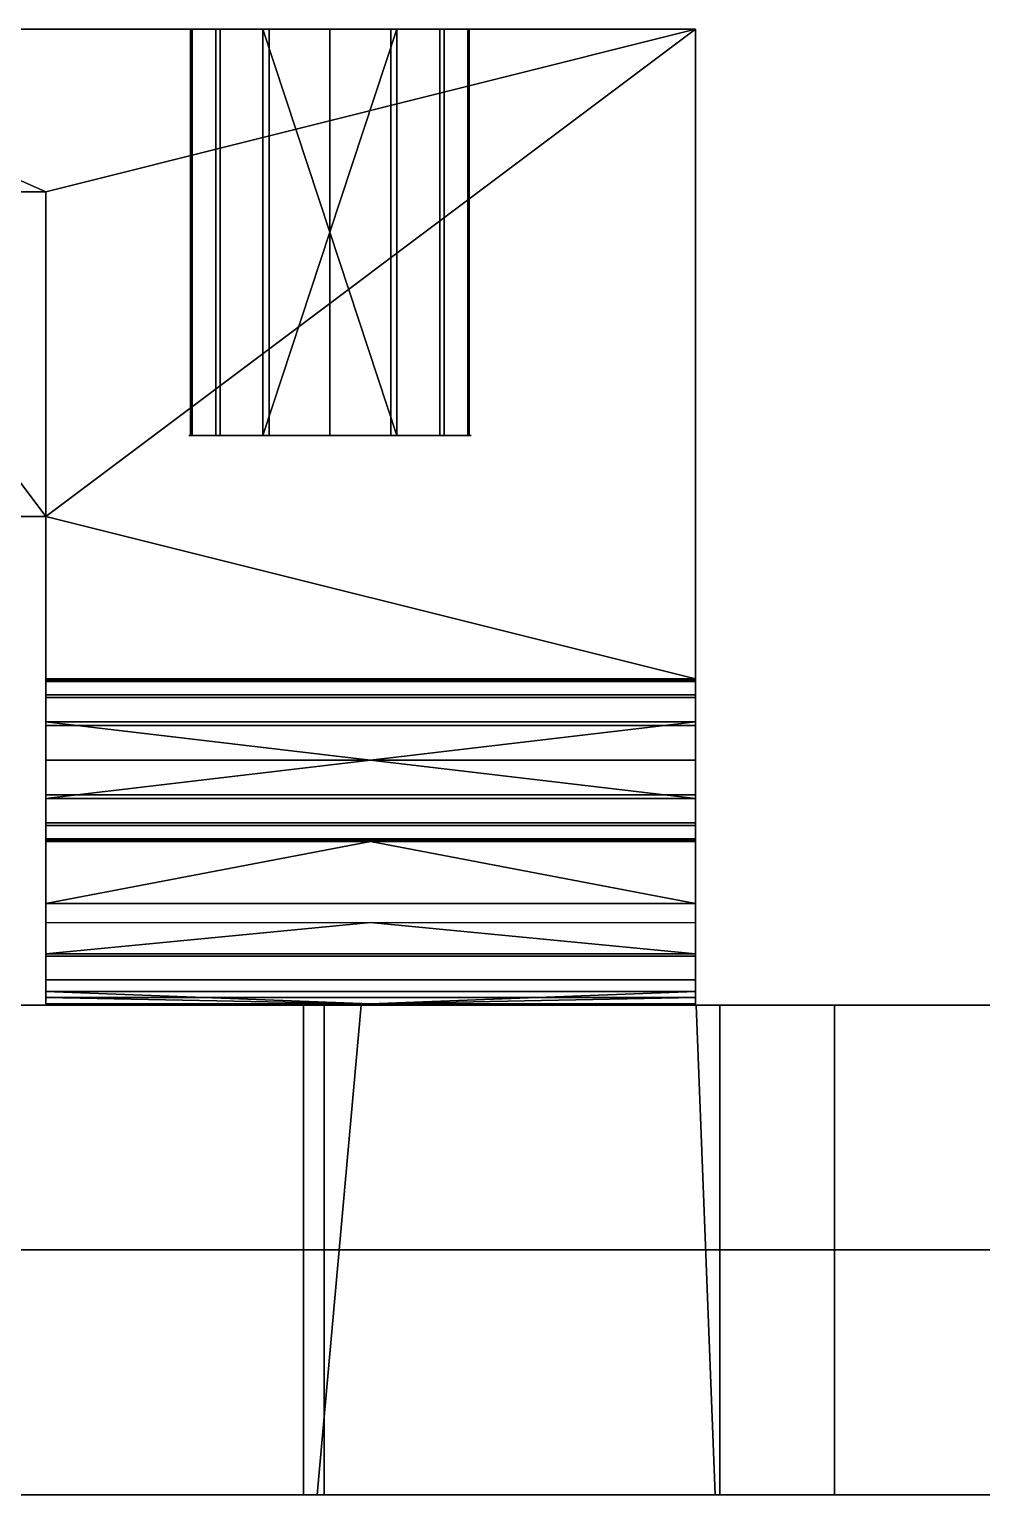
# Model space of a CAD drawing. Extents: x -31.7 to 31.6, y -17.9 to 0.1.
# Drawn here: x 4.3 to 16.03, y -17.91 to 0.13 of the extents above; entities that cross this region are included whole.
import ezdxf

# ---------------------------------------------------------------- set-up
doc = ezdxf.new("R2010")
doc.units = 0
doc.header["$MEASUREMENT"] = 0
doc.layers.add('Jalapa 522', color=9, linetype='CONTINUOUS')

msp = doc.modelspace()

# ---------------------------------------------------------------- linework, layer by layer
at = {"layer": 'Jalapa 522'}
for points in [[(4.5, -5.868, -7), (4.5, -5.868, -7), (-4.5, -5.868, -7), (0, 0.132, -7)], [(-4.5, -1.868, 7), (-4.5, -1.868, 7), (4.5, -1.868, 7), (0, 0.132, 7)], [(12.5, 0.132, -7), (12.5, 0.132, -7), (4.5, -5.868, -7), (0, 0.132, -7)], [(12.5, 0.132, 7), (12.5, 0.132, 7), (0, 0.132, 7), (4.5, -1.868, 7)], [(4.808, 0.132, 5.25), (4.808, 0.132, 7), (2.885, 0.132, 7), (2.885, 0.132, 5.25)], [(4.808, 0.132, 3.5), (4.808, 0.132, 5.25), (2.885, 0.132, 5.25), (2.885, 0.132, 3.5)], [(4.808, 0.132, 1.75), (4.808, 0.132, 3.5), (2.885, 0.132, 3.5), (2.885, 0.132, 1.75)], [(4.808, 0.132), (4.808, 0.132, 1.75), (2.885, 0.132, 1.75), (2.885, 0.132)], [(4.808, 0.132, -1.75), (4.808, 0.132), (2.885, 0.132), (2.885, 0.132, -1.75)], [(4.808, 0.132, -3.5), (4.808, 0.132, -1.75), (2.885, 0.132, -1.75), (2.885, 0.132, -3.5)], [(4.808, 0.132, -5.25), (4.808, 0.132, -3.5), (2.885, 0.132, -3.5), (2.885, 0.132, -5.25)], [(4.808, 0.132, -7), (4.808, 0.132, -5.25), (2.885, 0.132, -5.25), (2.885, 0.132, -7)], [(4.5, -5.868, -7), (4.5, -5.868, -7), (12.5, 0.132, -7), (12.5, -7.868, -7)], [(12.5, -10.868, 7), (12.5, 0.132, 7), (4.5, -1.868, 7), (4.5, -10.868, 7)], [(6.731, 0.132, 5.25), (6.731, 0.132, 7), (4.808, 0.132, 7), (4.808, 0.132, 5.25)], [(6.731, 0.132, 3.5), (6.731, 0.132, 5.25), (4.808, 0.132, 5.25), (4.808, 0.132, 3.5)], [(6.731, 0.132, 1.75), (6.731, 0.132, 3.5), (4.808, 0.132, 3.5), (4.808, 0.132, 1.75)], [(6.731, 0.132, -3.5), (6.731, 0.132, -1.75), (4.808, 0.132, -1.75), (4.808, 0.132, -3.5)], [(6.731, 0.132, -5.25), (6.731, 0.132, -3.5), (4.808, 0.132, -3.5), (4.808, 0.132, -5.25)], [(6.731, 0.132, -7), (6.731, 0.132, -5.25), (4.808, 0.132, -5.25), (4.808, 0.132, -7)], [(6.731, 0.132, 1.75), (6.731, 0.132, 1.75), (4.808, 0.132, 1.75), (6.632, 0.132, 1.091)], [(6.294, 0.132, 0.389), (6.294, 0.132, 0.389), (6.632, 0.132, 1.091), (4.808, 0.132, 1.75)], [(6.294, 0.132, -0.389), (6.294, 0.132, -0.389), (6.294, 0.132, 0.389), (4.808, 0.132)], [(6.294, 0.132, 0.389), (6.294, 0.132, 0.389), (4.808, 0.132, 1.75), (4.808, 0.132)], [(6.294, 0.132, -0.389), (6.294, 0.132, -0.389), (4.808, 0.132), (4.808, 0.132, -1.75)], [(6.294, 0.132, -0.389), (6.294, 0.132, -0.389), (4.808, 0.132, -1.75), (6.632, 0.132, -1.091)], [(4.808, 0.132, -1.75), (4.808, 0.132, -1.75), (6.731, 0.132, -1.75), (6.632, 0.132, -1.091)], [(6.302, 0.132, 0.425), (6.302, -4.868, 0.425), (6.284, -4.868, -0.341), (6.284, 0.132, -0.341)], [(6.284, 0.132, -0.341), (6.284, -4.868, -0.341), (6.594, -4.868, -1.042), (6.594, 0.132, -1.042)], [(6.647, 0.132, 1.11), (6.647, -4.868, 1.11), (6.302, -4.868, 0.425), (6.302, 0.132, 0.425)], [(6.594, 0.132, -1.042), (6.594, -4.868, -1.042), (7.175, -4.868, -1.543), (7.175, 0.132, -1.543)], [(6.632, 0.132, 1.091), (6.632, 0.132, 1.091), (7.241, 0.132, 1.577), (6.731, 0.132, 1.75)], [(6.632, 0.132, -1.091), (6.632, 0.132, -1.091), (6.731, 0.132, -1.75), (7.241, 0.132, -1.577)], [(7.252, 0.132, 1.582), (7.252, -4.868, 1.582), (6.647, -4.868, 1.11), (6.647, 0.132, 1.11)], [(8.654, 0.132, 5.25), (8.654, 0.132, 7), (6.731, 0.132, 7), (6.731, 0.132, 5.25)], [(8.654, 0.132, 3.5), (8.654, 0.132, 5.25), (6.731, 0.132, 5.25), (6.731, 0.132, 3.5)], [(8.654, 0.132, -5.25), (8.654, 0.132, -3.5), (6.731, 0.132, -3.5), (6.731, 0.132, -5.25)], [(8.654, 0.132, -7), (8.654, 0.132, -5.25), (6.731, 0.132, -5.25), (6.731, 0.132, -7)], [(8, 0.132, 1.75), (8, 0.132, 1.75), (6.731, 0.132, 3.5), (6.731, 0.132, 1.75)], [(6.731, 0.132, 3.5), (6.731, 0.132, 3.5), (8, 0.132, 1.75), (8.654, 0.132, 3.5)], [(7.241, 0.132, 1.577), (7.241, 0.132, 1.577), (8, 0.132, 1.75), (6.731, 0.132, 1.75)], [(6.731, 0.132, -1.75), (6.731, 0.132, -1.75), (8, 0.132, -1.75), (7.241, 0.132, -1.577)], [(8, 0.132, -1.75), (8, 0.132, -1.75), (6.731, 0.132, -1.75), (6.731, 0.132, -3.5)], [(8.654, 0.132, -3.5), (8.654, 0.132, -3.5), (8, 0.132, -1.75), (6.731, 0.132, -3.5)], [(7.175, 0.132, -1.543), (7.175, 0.132, -1.543), (8, -2.368, -1.75), (8, 0.132, -1.75)], [(8, -2.368, -1.75), (8, -2.368, -1.75), (7.175, 0.132, -1.543), (7.175, -4.868, -1.543)], [(8, 0.132, 1.75), (8, -4.868, 1.75), (7.252, -4.868, 1.582), (7.252, 0.132, 1.582)], [(8.654, 0.132, 3.5), (8.654, 0.132, 3.5), (8, 0.132, 1.75), (8.759, 0.132, 1.577)], [(8, 0.132, -1.75), (8, 0.132, -1.75), (8.654, 0.132, -3.5), (8.759, 0.132, -1.577)], [(8.748, 0.132, 1.582), (8.748, -4.868, 1.582), (8, -4.868, 1.75), (8, 0.132, 1.75)], [(8, 0.132, -1.75), (8, 0.132, -1.75), (8, -2.368, -1.75), (8.825, 0.132, -1.543)], [(8.825, 0.132, -1.543), (8.825, 0.132, -1.543), (8, -2.368, -1.75), (8.825, -4.868, -1.543)], [(10.577, 0.132, 5.25), (10.577, 0.132, 7), (8.654, 0.132, 7), (8.654, 0.132, 5.25)], [(10.577, 0.132, 3.5), (10.577, 0.132, 5.25), (8.654, 0.132, 5.25), (8.654, 0.132, 3.5)], [(10.577, 0.132, -5.25), (10.577, 0.132, -3.5), (8.654, 0.132, -3.5), (8.654, 0.132, -5.25)], [(10.577, 0.132, -7), (10.577, 0.132, -5.25), (8.654, 0.132, -5.25), (8.654, 0.132, -7)], [(10.577, 0.132, 1.75), (10.577, 0.132, 1.75), (10.577, 0.132, 3.5), (8.654, 0.132, 3.5)], [(10.577, 0.132, 1.75), (10.577, 0.132, 1.75), (8.654, 0.132, 3.5), (8.759, 0.132, 1.577)], [(10.577, 0.132, -3.5), (10.577, 0.132, -3.5), (10.577, 0.132, -1.75), (8.654, 0.132, -3.5)], [(8.759, 0.132, -1.577), (8.759, 0.132, -1.577), (8.654, 0.132, -3.5), (10.577, 0.132, -1.75)], [(9.353, 0.132, 1.11), (9.353, -4.868, 1.11), (8.748, -4.868, 1.582), (8.748, 0.132, 1.582)], [(8.759, 0.132, 1.577), (8.759, 0.132, 1.577), (9.368, 0.132, 1.091), (10.577, 0.132, 1.75)], [(9.368, 0.132, -1.091), (9.368, 0.132, -1.091), (8.759, 0.132, -1.577), (10.577, 0.132, -1.75)], [(8.825, 0.132, -1.543), (8.825, -4.868, -1.543), (9.406, -4.868, -1.042), (9.406, 0.132, -1.042)], [(9.698, 0.132, 0.425), (9.698, -4.868, 0.425), (9.353, -4.868, 1.11), (9.353, 0.132, 1.11)], [(9.706, 0.132, 0.389), (9.706, 0.132, 0.389), (10.577, 0.132, 1.75), (9.368, 0.132, 1.091)], [(9.706, 0.132, -0.389), (9.706, 0.132, -0.389), (9.368, 0.132, -1.091), (10.577, 0.132, -1.75)], [(9.406, 0.132, -1.042), (9.406, -4.868, -1.042), (9.716, -4.868, -0.341), (9.716, 0.132, -0.341)], [(9.716, 0.132, -0.341), (9.716, -4.868, -0.341), (9.698, -4.868, 0.425), (9.698, 0.132, 0.425)], [(10.577, 0.132, 1.75), (10.577, 0.132, 1.75), (9.706, 0.132, 0.389), (10.577, 0.132)], [(9.706, 0.132, 0.389), (9.706, 0.132, 0.389), (9.706, 0.132, -0.389), (10.577, 0.132)], [(10.577, 0.132), (10.577, 0.132), (9.706, 0.132, -0.389), (10.577, 0.132, -1.75)], [(12.5, 0.132, 5.25), (12.5, 0.132, 7), (10.577, 0.132, 7), (10.577, 0.132, 5.25)], [(12.5, 0.132, 3.5), (12.5, 0.132, 5.25), (10.577, 0.132, 5.25), (10.577, 0.132, 3.5)], [(12.5, 0.132, 1.75), (12.5, 0.132, 3.5), (10.577, 0.132, 3.5), (10.577, 0.132, 1.75)], [(12.5, 0.132), (12.5, 0.132, 1.75), (10.577, 0.132, 1.75), (10.577, 0.132)], [(12.5, 0.132, -1.75), (12.5, 0.132), (10.577, 0.132), (10.577, 0.132, -1.75)], [(12.5, 0.132, -3.5), (12.5, 0.132, -1.75), (10.577, 0.132, -1.75), (10.577, 0.132, -3.5)], [(12.5, 0.132, -5.25), (12.5, 0.132, -3.5), (10.577, 0.132, -3.5), (10.577, 0.132, -5.25)], [(12.5, 0.132, -7), (12.5, 0.132, -5.25), (10.577, 0.132, -5.25), (10.577, 0.132, -7)], [(12.5, 0.132, 7), (12.5, 0.132, 7), (12.5, -1.09, 7), (12.5, 0.132, 5.727)], [(12.5, -1.09, 7), (12.5, -1.09, 7), (12.5, -1.368, 5.25), (12.5, 0.132, 5.727)], [(12.5, 0.132, 5.727), (12.5, 0.132, 5.727), (12.5, -1.368, 5.25), (12.5, 0.132, 4.455)], [(12.5, 0.132, 3.182), (12.5, 0.132, 4.455), (12.5, -1.368, 5.25), (12.5, -1.368, 3.5)], [(12.5, 0.132, 1.909), (12.5, 0.132, 3.182), (12.5, -1.368, 3.5), (12.5, -1.368, 1.75)], [(12.5, 0.132, -0.636), (12.5, 0.132, -0.636), (12.5, 0.132, 0.636), (12.5, -1.368)], [(12.5, -1.368, -1.75), (12.5, -1.368, -3.5), (12.5, 0.132, -3.182), (12.5, 0.132, -1.909)], [(12.5, 0.132, -4.455), (12.5, 0.132, -4.455), (12.5, 0.132, -3.182), (12.5, -1.368, -3.5)], [(12.5, -1.368), (12.5, -1.368, -1.75), (12.5, 0.132, -1.909), (12.5, 0.132, -0.636)], [(12.5, 0.132, 0.636), (12.5, 0.132, 1.909), (12.5, -1.368, 1.75), (12.5, -1.368)], [(12.5, -1.368, -3.5), (12.5, -1.368, -3.5), (12.5, -1.368, -5.25), (12.5, 0.132, -4.455)], [(12.5, 0.132, -5.727), (12.5, 0.132, -5.727), (12.5, 0.132, -4.455), (12.5, -1.368, -5.25)], [(12.5, -1.368, -5.25), (12.5, -1.368, -5.25), (12.5, -1.011, -7), (12.5, 0.132, -5.727)], [(12.5, -1.011, -7), (12.5, -1.011, -7), (12.5, 0.132, -7), (12.5, 0.132, -5.727)], [(12.5, -2.154, -7), (12.5, -2.154, -7), (12.5, -1.011, -7), (12.5, -1.368, -5.25)], [(12.5, -2.868, 5.25), (12.5, -1.368, 5.25), (12.5, -1.09, 7), (12.5, -2.313, 7)], [(12.5, -1.368, 3.5), (12.5, -1.368, 5.25), (12.5, -2.868, 5.25), (12.5, -2.868, 3.5)], [(12.5, -1.368, 1.75), (12.5, -1.368, 3.5), (12.5, -2.868, 3.5), (12.5, -2.868, 1.75)], [(12.5, -1.368), (12.5, -1.368, 1.75), (12.5, -2.868, 1.75), (12.5, -2.868)], [(12.5, -1.368, -1.75), (12.5, -1.368), (12.5, -2.868), (12.5, -2.868, -1.75)], [(12.5, -1.368, -3.5), (12.5, -1.368, -1.75), (12.5, -2.868, -1.75), (12.5, -2.868, -3.5)], [(12.5, -1.368, -5.25), (12.5, -1.368, -3.5), (12.5, -2.868, -3.5), (12.5, -2.868, -5.25)], [(12.5, -2.868, -5.25), (12.5, -2.868, -5.25), (12.5, -2.154, -7), (12.5, -1.368, -5.25)], [(-4.5, -1.868, -2.5), (4.5, -1.868, -2.5), (4.5, -5.868, -2.5), (-4.5, -5.868, -2.5)], [(4.5, -1.868, 7), (4.5, -1.868, -2.5), (-4.5, -1.868, -2.5), (-4.5, -1.868, 7)], [(4.5, -1.868, 7), (4.5, -1.868, 7), (4.5, -3.154, 7), (4.5, -1.868, 5.812)], [(4.5, -1.868, 5.812), (4.5, -1.868, 5.812), (4.5, -3.118, 5.25), (4.5, -1.868, 4.625)], [(4.5, -3.154, 7), (4.5, -3.154, 7), (4.5, -3.118, 5.25), (4.5, -1.868, 5.812)], [(4.5, -1.868, 3.438), (4.5, -1.868, 4.625), (4.5, -3.118, 5.25), (4.5, -3.118, 3.5)], [(4.5, -3.118, 3.5), (4.5, -3.118, 1.75), (4.5, -1.868, 2.25), (4.5, -1.868, 3.438)], [(4.5, -1.868, -0.125), (4.5, -1.868, 1.062), (4.5, -3.118, 1.75), (4.5, -3.118)], [(4.5, -3.118, 1.75), (4.5, -3.118, 1.75), (4.5, -1.868, 1.062), (4.5, -1.868, 2.25)], [(4.5, -3.118), (4.5, -3.118, -1.75), (4.5, -1.868, -1.312), (4.5, -1.868, -0.125)], [(4.5, -2.868, -2.5), (4.5, -2.868, -2.5), (4.5, -1.868, -1.312), (4.5, -3.118, -1.75)], [(4.5, -2.868, -2.5), (4.5, -2.868, -2.5), (4.5, -1.868, -2.5), (4.5, -1.868, -1.312)], [(12.5, -2.154, -7), (12.5, -2.154, -7), (12.5, -2.868, -5.25), (12.5, -3.297, -7)], [(12.5, -2.313, 7), (12.5, -2.313, 7), (12.5, -3.535, 7), (12.5, -2.868, 5.25)], [(7.175, -4.868, -1.543), (7.175, -4.868, -1.543), (8, -4.868, -1.75), (8, -2.368, -1.75)], [(8, -4.868, -1.75), (8, -4.868, -1.75), (8.825, -4.868, -1.543), (8, -2.368, -1.75)], [(4.5, -3.868, -2.5), (4.5, -2.868, -2.5), (4.5, -3.118, -1.75), (4.5, -4.368, -1.75)], [(12.5, -2.868, 3.5), (12.5, -2.868, 5.25), (12.5, -4.368, 5.25), (12.5, -4.368, 3.5)], [(12.5, -2.868, 1.75), (12.5, -2.868, 3.5), (12.5, -4.368, 3.5), (12.5, -4.368, 1.75)], [(12.5, -2.868), (12.5, -2.868, 1.75), (12.5, -4.368, 1.75), (12.5, -4.368)], [(12.5, -2.868, -1.75), (12.5, -2.868), (12.5, -4.368), (12.5, -4.368, -1.75)], [(12.5, -2.868, -3.5), (12.5, -2.868, -1.75), (12.5, -4.368, -1.75), (12.5, -4.368, -3.5)], [(12.5, -2.868, -5.25), (12.5, -2.868, -3.5), (12.5, -4.368, -3.5), (12.5, -4.368, -5.25)], [(12.5, -2.868, 5.25), (12.5, -2.868, 5.25), (12.5, -3.535, 7), (12.5, -4.368, 5.25)], [(12.5, -4.44, -7), (12.5, -3.297, -7), (12.5, -2.868, -5.25), (12.5, -4.368, -5.25)], [(4.5, -3.118, 3.5), (4.5, -3.118, 5.25), (4.5, -4.368, 5.25), (4.5, -4.368, 3.5)], [(4.5, -3.118, 1.75), (4.5, -3.118, 3.5), (4.5, -4.368, 3.5), (4.5, -4.368, 1.75)], [(4.5, -3.118), (4.5, -3.118, 1.75), (4.5, -4.368, 1.75), (4.5, -4.368)], [(4.5, -3.118, -1.75), (4.5, -3.118), (4.5, -4.368), (4.5, -4.368, -1.75)], [(4.5, -3.154, 7), (4.5, -4.44, 7), (4.5, -4.368, 5.25), (4.5, -3.118, 5.25)], [(12.5, -4.757, 7), (12.5, -4.757, 7), (12.5, -4.368, 5.25), (12.5, -3.535, 7)], [(4.5, -4.868, -2.5), (4.5, -4.868, -2.5), (4.5, -3.868, -2.5), (4.5, -4.368, -1.75)], [(4.5, -4.368, 3.5), (4.5, -4.368, 5.25), (4.5, -5.618, 5.25), (4.5, -5.618, 3.5)], [(4.5, -4.368, 1.75), (4.5, -4.368, 3.5), (4.5, -5.618, 3.5), (4.5, -5.618, 1.75)], [(4.5, -4.368), (4.5, -4.368, 1.75), (4.5, -5.618, 1.75), (4.5, -5.618)], [(4.5, -4.368, -1.75), (4.5, -4.368), (4.5, -5.618), (4.5, -5.618, -1.75)], [(4.5, -5.618, 5.25), (4.5, -4.368, 5.25), (4.5, -4.44, 7), (4.5, -5.725, 7)], [(4.5, -5.868, -2.5), (4.5, -4.868, -2.5), (4.5, -4.368, -1.75), (4.5, -5.618, -1.75)], [(12.5, -4.368, 3.5), (12.5, -4.368, 5.25), (12.5, -5.868, 5.25), (12.5, -5.868, 3.5)], [(12.5, -4.368, 1.75), (12.5, -4.368, 3.5), (12.5, -5.868, 3.5), (12.5, -5.868, 1.75)], [(12.5, -4.368), (12.5, -4.368, 1.75), (12.5, -5.868, 1.75), (12.5, -5.868)], [(12.5, -4.368, -1.75), (12.5, -4.368), (12.5, -5.868), (12.5, -5.868, -1.75)], [(12.5, -4.368, -3.5), (12.5, -4.368, -1.75), (12.5, -5.868, -1.75), (12.5, -5.868, -3.5)], [(12.5, -4.368, -5.25), (12.5, -4.368, -3.5), (12.5, -5.868, -3.5), (12.5, -5.868, -5.25)], [(12.5, -5.868, 5.25), (12.5, -4.368, 5.25), (12.5, -4.757, 7), (12.5, -5.979, 7)], [(12.5, -5.582, -7), (12.5, -4.44, -7), (12.5, -4.368, -5.25), (12.5, -5.868, -5.25)], [(6.336, -4.868, 0.541), (6.336, -4.868, 0.541), (6.26, -4.868, 0.183), (6.735, -4.868, 0.253)], [(6.735, -4.868, 0.253), (6.735, -4.868, 0.253), (6.26, -4.868, 0.183), (6.26, -4.868, -0.183)], [(6.336, -4.868, -0.541), (6.336, -4.868, -0.541), (6.735, -4.868, -0.253), (6.26, -4.868, -0.183)], [(6.735, -4.868, 0.253), (6.735, -4.868, 0.253), (6.26, -4.868, -0.183), (6.735, -4.868, -0.253)], [(6.735, -4.868, 0.253), (6.735, -4.868, 0.253), (6.735, -4.868, 0.759), (6.336, -4.868, 0.541)], [(6.484, -4.868, 0.875), (6.484, -4.868, 0.875), (6.336, -4.868, 0.541), (6.735, -4.868, 0.759)], [(6.735, -4.868, -0.759), (6.735, -4.868, -0.759), (6.735, -4.868, -0.253), (6.336, -4.868, -0.541)], [(6.735, -4.868, -0.759), (6.735, -4.868, -0.759), (6.336, -4.868, -0.541), (6.484, -4.868, -0.875)], [(6.735, -4.868, 0.759), (6.735, -4.868, 0.759), (6.699, -4.868, 1.171), (6.484, -4.868, 0.875)], [(6.735, -4.868, -0.759), (6.735, -4.868, -0.759), (6.484, -4.868, -0.875), (6.699, -4.868, -1.171)], [(7.241, -4.868, 1.265), (7.241, -4.868, 1.265), (6.971, -4.868, 1.416), (6.699, -4.868, 1.171)], [(6.735, -4.868, 0.759), (6.735, -4.868, 0.759), (7.241, -4.868, 0.759), (6.699, -4.868, 1.171)], [(6.699, -4.868, 1.171), (6.699, -4.868, 1.171), (7.241, -4.868, 0.759), (7.241, -4.868, 1.265)], [(7.241, -4.868, -0.759), (7.241, -4.868, -0.759), (6.735, -4.868, -0.759), (6.699, -4.868, -1.171)], [(7.241, -4.868, -1.265), (7.241, -4.868, -1.265), (6.699, -4.868, -1.171), (6.971, -4.868, -1.416)], [(7.241, -4.868, -0.759), (7.241, -4.868, -0.759), (6.699, -4.868, -1.171), (7.241, -4.868, -1.265)], [(7.241, -4.868, 0.253), (7.241, -4.868, 0.759), (6.735, -4.868, 0.759), (6.735, -4.868, 0.253)], [(7.241, -4.868, -0.253), (7.241, -4.868, 0.253), (6.735, -4.868, 0.253), (6.735, -4.868, -0.253)], [(7.241, -4.868, -0.759), (7.241, -4.868, -0.253), (6.735, -4.868, -0.253), (6.735, -4.868, -0.759)], [(7.241, -4.868, 1.265), (7.241, -4.868, 1.265), (7.288, -4.868, 1.599), (6.971, -4.868, 1.416)], [(6.971, -4.868, -1.416), (6.971, -4.868, -1.416), (7.288, -4.868, -1.599), (7.241, -4.868, -1.265)], [(7.747, -4.868, 0.759), (7.747, -4.868, 1.265), (7.241, -4.868, 1.265), (7.241, -4.868, 0.759)], [(7.747, -4.868, 0.253), (7.747, -4.868, 0.759), (7.241, -4.868, 0.759), (7.241, -4.868, 0.253)], [(7.747, -4.868, -0.253), (7.747, -4.868, 0.253), (7.241, -4.868, 0.253), (7.241, -4.868, -0.253)], [(7.747, -4.868, -0.759), (7.747, -4.868, -0.253), (7.241, -4.868, -0.253), (7.241, -4.868, -0.759)], [(7.747, -4.868, -1.265), (7.747, -4.868, -0.759), (7.241, -4.868, -0.759), (7.241, -4.868, -1.265)], [(7.288, -4.868, 1.599), (7.288, -4.868, 1.599), (7.241, -4.868, 1.265), (7.747, -4.868, 1.265)], [(7.747, -4.868, -1.265), (7.747, -4.868, -1.265), (7.241, -4.868, -1.265), (7.288, -4.868, -1.599)], [(7.747, -4.868, 1.265), (7.747, -4.868, 1.265), (7.636, -4.868, 1.712), (7.288, -4.868, 1.599)], [(7.636, -4.868, -1.712), (7.636, -4.868, -1.712), (7.747, -4.868, -1.265), (7.288, -4.868, -1.599)], [(7.747, -4.868, 1.265), (7.747, -4.868, 1.265), (8, -4.868, 1.75), (7.636, -4.868, 1.712)], [(8, -4.868, -1.75), (8, -4.868, -1.75), (7.747, -4.868, -1.265), (7.636, -4.868, -1.712)], [(8.253, -4.868, 0.759), (8.253, -4.868, 1.265), (7.747, -4.868, 1.265), (7.747, -4.868, 0.759)], [(8.253, -4.868, 0.253), (8.253, -4.868, 0.759), (7.747, -4.868, 0.759), (7.747, -4.868, 0.253)], [(8.253, -4.868, -0.253), (8.253, -4.868, 0.253), (7.747, -4.868, 0.253), (7.747, -4.868, -0.253)], [(8.253, -4.868, -0.759), (8.253, -4.868, -0.253), (7.747, -4.868, -0.253), (7.747, -4.868, -0.759)], [(8.253, -4.868, -1.265), (8.253, -4.868, -0.759), (7.747, -4.868, -0.759), (7.747, -4.868, -1.265)], [(8, -4.868, 1.75), (8, -4.868, 1.75), (7.747, -4.868, 1.265), (8.253, -4.868, 1.265)], [(7.747, -4.868, -1.265), (7.747, -4.868, -1.265), (8, -4.868, -1.75), (8.253, -4.868, -1.265)], [(8.253, -4.868, 1.265), (8.253, -4.868, 1.265), (8.364, -4.868, 1.712), (8, -4.868, 1.75)], [(8.364, -4.868, -1.712), (8.364, -4.868, -1.712), (8.253, -4.868, -1.265), (8, -4.868, -1.75)], [(8.759, -4.868, 0.759), (8.759, -4.868, 1.265), (8.253, -4.868, 1.265), (8.253, -4.868, 0.759)], [(8.759, -4.868, 0.253), (8.759, -4.868, 0.759), (8.253, -4.868, 0.759), (8.253, -4.868, 0.253)], [(8.759, -4.868, -0.253), (8.759, -4.868, 0.253), (8.253, -4.868, 0.253), (8.253, -4.868, -0.253)], [(8.759, -4.868, -0.759), (8.759, -4.868, -0.253), (8.253, -4.868, -0.253), (8.253, -4.868, -0.759)], [(8.759, -4.868, -1.265), (8.759, -4.868, -0.759), (8.253, -4.868, -0.759), (8.253, -4.868, -1.265)], [(8.712, -4.868, 1.599), (8.712, -4.868, 1.599), (8.364, -4.868, 1.712), (8.253, -4.868, 1.265)], [(8.712, -4.868, 1.599), (8.712, -4.868, 1.599), (8.253, -4.868, 1.265), (8.759, -4.868, 1.265)], [(8.712, -4.868, -1.599), (8.712, -4.868, -1.599), (8.253, -4.868, -1.265), (8.364, -4.868, -1.712)], [(8.253, -4.868, -1.265), (8.253, -4.868, -1.265), (8.712, -4.868, -1.599), (8.759, -4.868, -1.265)], [(8.759, -4.868, 1.265), (8.759, -4.868, 1.265), (9.029, -4.868, 1.416), (8.712, -4.868, 1.599)], [(9.029, -4.868, -1.416), (9.029, -4.868, -1.416), (8.759, -4.868, -1.265), (8.712, -4.868, -1.599)], [(9.265, -4.868, 0.253), (9.265, -4.868, 0.759), (8.759, -4.868, 0.759), (8.759, -4.868, 0.253)], [(9.265, -4.868, -0.253), (9.265, -4.868, 0.253), (8.759, -4.868, 0.253), (8.759, -4.868, -0.253)], [(9.265, -4.868, -0.759), (9.265, -4.868, -0.253), (8.759, -4.868, -0.253), (8.759, -4.868, -0.759)], [(9.301, -4.868, 1.171), (9.301, -4.868, 1.171), (9.029, -4.868, 1.416), (8.759, -4.868, 1.265)], [(9.301, -4.868, 1.171), (9.301, -4.868, 1.171), (8.759, -4.868, 1.265), (8.759, -4.868, 0.759)], [(9.301, -4.868, 1.171), (9.301, -4.868, 1.171), (8.759, -4.868, 0.759), (9.265, -4.868, 0.759)], [(8.759, -4.868, -0.759), (8.759, -4.868, -0.759), (9.301, -4.868, -1.171), (9.265, -4.868, -0.759)], [(9.029, -4.868, -1.416), (9.029, -4.868, -1.416), (9.301, -4.868, -1.171), (8.759, -4.868, -1.265)], [(8.759, -4.868, -0.759), (8.759, -4.868, -0.759), (8.759, -4.868, -1.265), (9.301, -4.868, -1.171)], [(9.516, -4.868, 0.875), (9.516, -4.868, 0.875), (9.265, -4.868, 0.759), (9.664, -4.868, 0.541)], [(9.664, -4.868, 0.541), (9.664, -4.868, 0.541), (9.265, -4.868, 0.253), (9.74, -4.868, 0.183)], [(9.265, -4.868, 0.759), (9.265, -4.868, 0.759), (9.265, -4.868, 0.253), (9.664, -4.868, 0.541)], [(9.301, -4.868, 1.171), (9.301, -4.868, 1.171), (9.265, -4.868, 0.759), (9.516, -4.868, 0.875)], [(9.74, -4.868, 0.183), (9.74, -4.868, 0.183), (9.265, -4.868, 0.253), (9.74, -4.868, -0.183)], [(9.74, -4.868, -0.183), (9.74, -4.868, -0.183), (9.265, -4.868, -0.253), (9.664, -4.868, -0.541)], [(9.664, -4.868, -0.541), (9.664, -4.868, -0.541), (9.265, -4.868, -0.759), (9.516, -4.868, -0.875)], [(9.265, -4.868, -0.253), (9.265, -4.868, -0.253), (9.265, -4.868, -0.759), (9.664, -4.868, -0.541)], [(9.516, -4.868, -0.875), (9.516, -4.868, -0.875), (9.265, -4.868, -0.759), (9.301, -4.868, -1.171)], [(9.265, -4.868, 0.253), (9.265, -4.868, 0.253), (9.265, -4.868, -0.253), (9.74, -4.868, -0.183)], [(12.5, -6.725, -7), (12.5, -6.725, -7), (12.5, -5.582, -7), (12.5, -5.868, -5.25)], [(4.5, -5.618, 3.5), (4.5, -5.618, 5.25), (4.5, -6.868, 5.25), (4.5, -6.868, 3.5)], [(4.5, -5.618, 1.75), (4.5, -5.618, 3.5), (4.5, -6.868, 3.5), (4.5, -6.868, 1.75)], [(4.5, -5.618), (4.5, -5.618, 1.75), (4.5, -6.868, 1.75), (4.5, -6.868)], [(4.5, -5.618, -1.75), (4.5, -5.618), (4.5, -6.868), (4.5, -6.868, -1.75)], [(4.5, -6.868, 5.25), (4.5, -5.618, 5.25), (4.5, -5.725, 7), (4.5, -7.011, 7)], [(4.5, -5.618, -1.75), (4.5, -5.618, -1.75), (4.5, -6.868, -1.75), (4.5, -5.868, -2.5)], [(4.5, -5.868, -7), (4.5, -5.868, -2.5), (-4.5, -5.868, -2.5), (-4.5, -5.868, -7)], [(12.5, -7.868, -7), (12.5, -7.868, -7), (4.5, -7.868, -7), (4.5, -5.868, -7)], [(4.5, -5.868, -4.75), (4.5, -5.868, -4.75), (4.5, -5.868, -3.625), (4.5, -6.868, -5.25)], [(4.5, -5.868, -7), (4.5, -5.868, -5.875), (4.5, -6.868, -5.25), (4.5, -6.868, -7)], [(4.5, -6.868, -5.25), (4.5, -6.868, -5.25), (4.5, -5.868, -5.875), (4.5, -5.868, -4.75)], [(4.5, -5.868, -3.625), (4.5, -5.868, -2.5), (4.5, -6.868, -1.75), (4.5, -6.868, -5.25)], [(12.5, -5.868, 3.5), (12.5, -5.868, 5.25), (12.5, -7.368, 5.25), (12.5, -7.368, 3.5)], [(12.5, -5.868, 1.75), (12.5, -5.868, 3.5), (12.5, -7.368, 3.5), (12.5, -7.368, 1.75)], [(12.5, -5.868), (12.5, -5.868, 1.75), (12.5, -7.368, 1.75), (12.5, -7.368)], [(12.5, -5.868, -1.75), (12.5, -5.868), (12.5, -7.368), (12.5, -7.368, -1.75)], [(12.5, -5.868, -3.5), (12.5, -5.868, -1.75), (12.5, -7.368, -1.75), (12.5, -7.368, -3.5)], [(12.5, -5.868, -5.25), (12.5, -5.868, -3.5), (12.5, -7.368, -3.5), (12.5, -7.368, -5.25)], [(12.5, -7.368, 5.25), (12.5, -5.868, 5.25), (12.5, -5.979, 7), (12.5, -7.201, 7)], [(12.5, -6.725, -7), (12.5, -6.725, -7), (12.5, -5.868, -5.25), (12.5, -7.368, -5.25)], [(12.5, -7.368, -5.25), (12.5, -7.368, -5.25), (12.5, -7.868, -6), (12.5, -6.725, -7)], [(12.5, -7.868, -7), (12.5, -7.868, -7), (12.5, -6.725, -7), (12.5, -7.868, -6)], [(4.5, -6.868), (4.5, -6.868, 1.75), (4.5, -8.118, 1.75), (4.5, -8.118)], [(4.5, -6.868, -1.75), (4.5, -6.868), (4.5, -8.118), (4.5, -8.118, -1.75)], [(4.5, -7.011, 7), (4.5, -7.011, 7), (4.5, -8.297, 7), (4.5, -6.868, 5.25)], [(4.5, -6.868, 5.25), (4.5, -6.868, 5.25), (4.5, -8.086, 4.623), (4.5, -7.893, 4.223)], [(4.5, -6.868, 3.5), (4.5, -6.868, 3.5), (4.5, -7.893, 3.777), (4.5, -8.086, 3.377)], [(4.5, -7.893, 3.777), (4.5, -7.893, 3.777), (4.5, -6.868, 3.5), (4.5, -7.893, 4.223)], [(4.5, -6.868, 3.5), (4.5, -6.868, 3.5), (4.5, -6.868, 5.25), (4.5, -7.893, 4.223)], [(4.5, -8.086, 3.377), (4.5, -8.086, 3.377), (4.5, -6.868, 1.75), (4.5, -6.868, 3.5)], [(4.5, -8.434, 4.901), (4.5, -8.434, 4.901), (4.5, -8.086, 4.623), (4.5, -6.868, 5.25)], [(4.5, -6.868, 5.25), (4.5, -6.868, 5.25), (4.5, -8.297, 7), (4.5, -9.368, 5.25)], [(4.5, -6.868, 5.25), (4.5, -6.868, 5.25), (4.5, -9.368, 5.25), (4.5, -8.434, 4.901)], [(4.5, -7.868, -3), (4.5, -7.868, -4), (4.5, -6.868, -5.25), (4.5, -6.868, -1.75)], [(4.5, -7.868, -6), (4.5, -7.868, -6), (4.5, -6.868, -5.25), (4.5, -7.868, -5)], [(4.5, -7.868, -4), (4.5, -7.868, -4), (4.5, -7.868, -5), (4.5, -6.868, -5.25)], [(4.5, -6.868, -7), (4.5, -6.868, -7), (4.5, -7.868, -6), (4.5, -7.868, -7)], [(4.5, -7.868, -3), (4.5, -7.868, -3), (4.5, -6.868, -1.75), (4.5, -8.118, -1.75)], [(4.5, -6.868, -7), (4.5, -6.868, -7), (4.5, -6.868, -5.25), (4.5, -7.868, -6)], [(4.5, -8.118, 1.75), (4.5, -8.118, 1.75), (4.5, -6.868, 1.75), (4.5, -8.086, 3.377)], [(12.5, -7.368, 5.25), (12.5, -7.368, 5.25), (12.5, -7.201, 7), (12.5, -8.424, 7)], [(12.5, -7.368), (12.5, -7.368, 1.75), (12.5, -8.868, 1.75), (12.5, -8.868)], [(12.5, -7.368, -1.75), (12.5, -7.368), (12.5, -8.868), (12.5, -8.868, -1.75)], [(12.5, -7.893, 4.223), (12.5, -7.893, 4.223), (12.5, -7.368, 5.25), (12.5, -8.086, 4.623)], [(12.5, -7.368, 3.5), (12.5, -7.368, 3.5), (12.5, -7.893, 4.223), (12.5, -7.893, 3.777)], [(12.5, -7.893, 4.223), (12.5, -7.893, 4.223), (12.5, -7.368, 3.5), (12.5, -7.368, 5.25)], [(12.5, -7.368, 3.5), (12.5, -7.368, 3.5), (12.5, -7.893, 3.777), (12.5, -8.086, 3.377)], [(12.5, -7.368, 3.5), (12.5, -7.368, 3.5), (12.5, -8.086, 3.377), (12.5, -7.368, 1.75)], [(12.5, -7.368, 5.25), (12.5, -7.368, 5.25), (12.5, -8.434, 4.901), (12.5, -8.086, 4.623)], [(12.5, -8.424, 7), (12.5, -9.646, 7), (12.5, -10.368, 5.25), (12.5, -7.368, 5.25)], [(12.5, -8.868, 5), (12.5, -8.868, 5), (12.5, -7.368, 5.25), (12.5, -10.368, 5.25)], [(12.5, -8.868, 5), (12.5, -8.868, 5), (12.5, -8.434, 4.901), (12.5, -7.368, 5.25)], [(12.5, -8.086, 3.377), (12.5, -8.086, 3.377), (12.5, -8.434, 3.099), (12.5, -7.368, 1.75)], [(12.5, -8.868, 1.75), (12.5, -8.868, 1.75), (12.5, -7.368, 1.75), (12.5, -8.434, 3.099)], [(12.5, -7.368, -1.75), (12.5, -7.368, -1.75), (12.5, -8.868, -1.75), (12.5, -7.868, -3)], [(12.5, -7.368, -3.5), (12.5, -7.368, -3.5), (12.5, -7.868, -3), (12.5, -7.868, -4)], [(12.5, -7.868, -3), (12.5, -7.868, -3), (12.5, -7.368, -3.5), (12.5, -7.368, -1.75)], [(12.5, -7.368, -5.25), (12.5, -7.368, -3.5), (12.5, -7.868, -4), (12.5, -7.868, -5)], [(12.5, -7.368, -5.25), (12.5, -7.368, -5.25), (12.5, -7.868, -5), (12.5, -7.868, -6)], [(12.5, -7.868, -3), (4.5, -7.868, -3), (4.5, -9.868, -3), (12.5, -9.868, -3)], [(12.5, -7.868, -3), (12.5, -7.868, -7), (4.5, -7.868, -7), (4.5, -7.868, -3)], [(4.5, -8.868, -3), (4.5, -7.868, -3), (4.5, -8.118, -1.75), (4.5, -9.368, -1.75)], [(12.5, -8.065, 4.596), (4.5, -8.065, 4.596), (4.5, -7.887, 4.195), (12.5, -7.887, 4.195)], [(12.5, -7.887, 4.195), (4.5, -7.887, 4.195), (4.5, -7.898, 3.757), (12.5, -7.898, 3.757)], [(12.5, -7.898, 3.757), (4.5, -7.898, 3.757), (4.5, -8.095, 3.366), (12.5, -8.095, 3.366)], [(12.5, -8.868, -1.75), (12.5, -8.868, -1.75), (12.5, -8.868, -3), (12.5, -7.868, -3)], [(12.5, -8.397, 4.882), (4.5, -8.397, 4.882), (4.5, -8.065, 4.596), (12.5, -8.065, 4.596)], [(4.5, -8.434, 3.099), (4.5, -8.434, 3.099), (4.5, -8.118, 1.75), (4.5, -8.086, 3.377)], [(12.5, -8.095, 3.366), (4.5, -8.095, 3.366), (4.5, -8.441, 3.096), (12.5, -8.441, 3.096)], [(4.5, -8.118), (4.5, -8.118, 1.75), (4.5, -9.368, 1.75), (4.5, -9.368)], [(4.5, -8.118, -1.75), (4.5, -8.118), (4.5, -9.368), (4.5, -9.368, -1.75)], [(4.5, -8.868, 3), (4.5, -8.868, 3), (4.5, -8.118, 1.75), (4.5, -8.434, 3.099)], [(4.5, -9.368, 1.75), (4.5, -9.368, 1.75), (4.5, -8.118, 1.75), (4.5, -8.868, 3)], [(4.5, -8.297, 7), (4.5, -8.297, 7), (4.5, -9.582, 7), (4.5, -9.368, 5.25)], [(4.5, -8.868, 5), (4.5, -8.868, 5), (4.5, -8.397, 4.882), (8.5, -8.868, 5)], [(12.5, -8.397, 4.882), (12.5, -8.397, 4.882), (8.5, -8.868, 5), (4.5, -8.397, 4.882)], [(4.5, -9.368, 5.25), (4.5, -9.368, 5.25), (4.5, -8.868, 5), (4.5, -8.434, 4.901)], [(12.5, -8.441, 3.096), (4.5, -8.441, 3.096), (4.5, -8.868, 3), (12.5, -8.868, 3)], [(12.5, -8.868, 5), (12.5, -8.868, 5), (8.5, -8.868, 5), (12.5, -8.397, 4.882)], [(12.5, -8.868, 3), (12.5, -8.868, 3), (12.5, -8.868, 1.75), (12.5, -8.434, 3.099)], [(12.5, -8.868, 3), (4.5, -8.868, 3), (4.5, -9.296, 3.096), (12.5, -9.296, 3.096)], [(4.5, -9.339, 4.882), (4.5, -9.339, 4.882), (4.5, -8.868, 5), (8.5, -8.868, 5)], [(8.5, -8.868, 5), (8.5, -8.868, 5), (12.5, -9.339, 4.882), (4.5, -9.339, 4.882)], [(4.5, -9.302, 4.901), (4.5, -9.302, 4.901), (4.5, -8.868, 5), (4.5, -9.368, 5.25)], [(4.5, -9.302, 3.099), (4.5, -9.302, 3.099), (4.5, -9.368, 1.75), (4.5, -8.868, 3)], [(4.5, -9.868, -3), (4.5, -9.868, -3), (4.5, -8.868, -3), (4.5, -9.368, -1.75)], [(12.5, -9.339, 4.882), (12.5, -9.339, 4.882), (8.5, -8.868, 5), (12.5, -8.868, 5)], [(12.5, -8.868), (12.5, -8.868, 1.75), (12.5, -10.368, 1.75), (12.5, -10.368)], [(12.5, -8.868, -1.75), (12.5, -8.868), (12.5, -10.368), (12.5, -10.368, -1.75)], [(12.5, -9.302, 4.901), (12.5, -9.302, 4.901), (12.5, -8.868, 5), (12.5, -10.368, 5.25)], [(12.5, -9.302, 3.099), (12.5, -9.302, 3.099), (12.5, -8.868, 1.75), (12.5, -8.868, 3)], [(12.5, -9.868, -3), (12.5, -8.868, -3), (12.5, -8.868, -1.75), (12.5, -10.368, -1.75)], [(12.5, -10.368, 1.75), (12.5, -10.368, 1.75), (12.5, -8.868, 1.75), (12.5, -9.302, 3.099)], [(12.5, -9.296, 3.096), (4.5, -9.296, 3.096), (4.5, -9.641, 3.366), (12.5, -9.641, 3.366)], [(4.5, -9.65, 3.377), (4.5, -9.65, 3.377), (4.5, -9.368, 1.75), (4.5, -9.302, 3.099)], [(4.5, -9.368, 5.25), (4.5, -9.368, 5.25), (4.5, -9.65, 4.623), (4.5, -9.302, 4.901)], [(12.5, -9.671, 4.596), (4.5, -9.671, 4.596), (4.5, -9.339, 4.882), (12.5, -9.339, 4.882)], [(4.5, -9.368), (4.5, -9.368, 1.75), (4.5, -10.618, 1.75), (4.5, -10.618)], [(4.5, -9.368, -1.75), (4.5, -9.368), (4.5, -10.618), (4.5, -10.618, -1.75)], [(4.5, -9.582, 7), (4.5, -10.868, 7), (4.5, -10.618, 5.25), (4.5, -9.368, 5.25)], [(4.5, -9.65, 4.623), (4.5, -9.65, 4.623), (4.5, -9.368, 5.25), (4.5, -10.618, 5.25)], [(4.5, -10.618, 1.75), (4.5, -10.618, 1.75), (4.5, -9.368, 1.75), (4.5, -9.65, 3.377)], [(4.5, -9.868, -3), (4.5, -9.868, -3), (4.5, -9.368, -1.75), (4.5, -10.618, -1.75)], [(12.5, -9.65, 4.623), (12.5, -9.65, 4.623), (12.5, -9.302, 4.901), (12.5, -10.368, 5.25)], [(12.5, -9.65, 3.377), (12.5, -9.65, 3.377), (12.5, -10.368, 1.75), (12.5, -9.302, 3.099)], [(12.5, -9.641, 3.366), (4.5, -9.641, 3.366), (4.5, -9.838, 3.757), (12.5, -9.838, 3.757)], [(4.5, -9.843, 3.777), (4.5, -9.843, 3.777), (4.5, -10.618, 1.75), (4.5, -9.65, 3.377)], [(4.5, -9.65, 4.623), (4.5, -9.65, 4.623), (4.5, -10.618, 5.25), (4.5, -9.843, 4.223)], [(12.5, -9.849, 4.195), (4.5, -9.849, 4.195), (4.5, -9.671, 4.596), (12.5, -9.671, 4.596)], [(12.5, -9.646, 7), (12.5, -9.646, 7), (12.5, -10.868, 7), (12.5, -10.368, 5.25)], [(12.5, -9.843, 3.777), (12.5, -9.843, 3.777), (12.5, -10.368, 1.75), (12.5, -9.65, 3.377)], [(12.5, -10.368, 5.25), (12.5, -10.368, 5.25), (12.5, -9.843, 4.223), (12.5, -9.65, 4.623)], [(12.5, -9.838, 3.757), (4.5, -9.838, 3.757), (4.5, -9.849, 4.195), (12.5, -9.849, 4.195)], [(4.5, -10.618, 5.25), (4.5, -10.618, 5.25), (4.5, -9.843, 3.777), (4.5, -9.843, 4.223)], [(4.5, -9.843, 3.777), (4.5, -9.843, 3.777), (4.5, -10.618, 5.25), (4.5, -10.618, 1.75)], [(4.5, -10.633, -2.848), (4.5, -10.633, -2.848), (8.5, -9.868, -3), (4.5, -9.868, -3)], [(12.5, -10.633, -2.848), (12.5, -10.633, -2.848), (8.5, -9.868, -3), (4.5, -10.633, -2.848)], [(4.5, -10.618, -1.75), (4.5, -10.618, -1.75), (4.5, -10.633, -2.848), (4.5, -9.868, -3)], [(12.5, -9.868, -3), (12.5, -9.868, -3), (8.5, -9.868, -3), (12.5, -10.633, -2.848)], [(12.5, -10.368, 5.25), (12.5, -10.368, 5.25), (12.5, -9.843, 3.777), (12.5, -9.843, 4.223)], [(12.5, -10.368, 1.75), (12.5, -10.368, 1.75), (12.5, -9.843, 3.777), (12.5, -10.368, 5.25)], [(12.5, -9.868, -3), (12.5, -9.868, -3), (12.5, -10.368, -1.75), (12.5, -10.633, -2.848)], [(12.5, -10.368, 5.25), (12.5, -10.368, 5.25), (12.5, -11.251, 6.924), (12.5, -11.575, 6.707)], [(12.5, -11.251, 6.924), (12.5, -11.251, 6.924), (12.5, -10.368, 5.25), (12.5, -10.868, 7)], [(12.5, -11.575, 6.707), (12.5, -11.575, 6.707), (12.5, -11.868, 6), (12.5, -10.368, 5.25)], [(12.5, -10.368, 5.25), (12.5, -10.368, 5.25), (12.5, -11.868, 6), (12.5, -11.868, 4.833)], [(12.5, -11.868, 3.667), (12.5, -11.868, 3.667), (12.5, -10.368, 5.25), (12.5, -11.868, 4.833)], [(12.5, -11.868, 3.667), (12.5, -11.868, 2.5), (12.5, -10.368, 1.75), (12.5, -10.368, 5.25)], [(12.5, -10.368), (12.5, -10.368, 1.75), (12.5, -11.868, 1.333), (12.5, -11.868, 0.167)], [(12.5, -10.368), (12.5, -10.368), (12.5, -11.868, 0.167), (12.5, -11.868, -1)], [(12.5, -10.368, -1.75), (12.5, -10.368, -1.75), (12.5, -11.868, -1), (12.5, -11.716, -1.765)], [(12.5, -11.868, -1), (12.5, -11.868, -1), (12.5, -10.368, -1.75), (12.5, -10.368)], [(12.5, -11.716, -1.765), (12.5, -11.716, -1.765), (12.5, -11.282, -2.414), (12.5, -10.368, -1.75)], [(12.5, -11.868, 1.333), (12.5, -11.868, 1.333), (12.5, -10.368, 1.75), (12.5, -11.868, 2.5)], [(12.5, -10.368, -1.75), (12.5, -10.368, -1.75), (12.5, -11.282, -2.414), (12.5, -10.633, -2.848)], [(4.5, -10.618, 5.25), (4.5, -10.618, 5.25), (4.5, -10.868, 7), (4.5, -11.251, 6.924)], [(4.5, -11.251, 6.924), (4.5, -11.251, 6.924), (4.5, -11.575, 6.707), (4.5, -10.618, 5.25)], [(4.5, -11.575, 6.707), (4.5, -11.575, 6.707), (4.5, -11.868, 6), (4.5, -10.618, 5.25)], [(4.5, -11.868, 4.833), (4.5, -11.868, 4.833), (4.5, -10.618, 5.25), (4.5, -11.868, 6)], [(4.5, -11.868, 3.667), (4.5, -11.868, 3.667), (4.5, -10.618, 5.25), (4.5, -11.868, 4.833)], [(4.5, -10.618, 1.75), (4.5, -10.618, 1.75), (4.5, -11.868, 3.667), (4.5, -11.868, 2.5)], [(4.5, -11.868, 3.667), (4.5, -11.868, 3.667), (4.5, -10.618, 1.75), (4.5, -10.618, 5.25)], [(4.5, -10.618), (4.5, -10.618, 1.75), (4.5, -11.868, 1.333), (4.5, -11.868, 0.167)], [(4.5, -11.868, 0.167), (4.5, -11.868, -1), (4.5, -10.618, -1.75), (4.5, -10.618)], [(4.5, -10.618, -1.75), (4.5, -10.618, -1.75), (4.5, -11.868, -1), (4.5, -11.716, -1.765)], [(4.5, -11.868, 1.333), (4.5, -11.868, 1.333), (4.5, -10.618, 1.75), (4.5, -11.868, 2.5)], [(4.5, -11.282, -2.414), (4.5, -11.282, -2.414), (4.5, -10.618, -1.75), (4.5, -11.716, -1.765)], [(4.5, -10.633, -2.848), (4.5, -10.633, -2.848), (4.5, -10.618, -1.75), (4.5, -11.282, -2.414)], [(4.5, -11.282, -2.414), (12.5, -11.282, -2.414), (12.5, -10.633, -2.848), (4.5, -10.633, -2.848)], [(4.5, -10.868, 7), (4.5, -10.868, 7), (8.5, -10.868, 7), (4.5, -11.251, 6.924)], [(4.5, -11.251, 6.924), (4.5, -11.251, 6.924), (8.5, -10.868, 7), (12.5, -11.251, 6.924)], [(12.5, -11.251, 6.924), (12.5, -11.251, 6.924), (8.5, -10.868, 7), (12.5, -10.868, 7)], [(12.5, -11.575, 6.707), (4.5, -11.575, 6.707), (4.5, -11.251, 6.924), (12.5, -11.251, 6.924)], [(4.5, -11.716, -1.765), (12.5, -11.716, -1.765), (12.5, -11.282, -2.414), (4.5, -11.282, -2.414)], [(12.5, -11.792, 6.383), (4.5, -11.792, 6.383), (4.5, -11.575, 6.707), (12.5, -11.575, 6.707)], [(4.5, -11.868, 6), (4.5, -11.868, 6), (4.5, -11.575, 6.707), (4.5, -11.792, 6.383)], [(12.5, -11.716, -1.765), (12.5, -11.716, -1.765), (4.5, -11.716, -1.765), (8.5, -11.868, -1)], [(8.5, -11.868, -1), (8.5, -11.868, -1), (4.5, -11.716, -1.765), (4.5, -11.868, -1)], [(8.5, -11.868, -1), (8.5, -11.868, -1), (12.5, -11.868, -1), (12.5, -11.716, -1.765)], [(12.5, -11.868, 6), (12.5, -11.868, 6), (12.5, -11.575, 6.707), (12.5, -11.792, 6.383)], [(2.345, -11.883, -61.903), (2.345, -11.883, -61.903), (6.387, -11.883, -62.04), (-0.02, -11.883, -62.04)], [(-0.02, -11.883, -62.04), (-0.02, -11.883, -62.04), (6.387, -11.883, -62.04), (2.346, -11.883, -67.954)], [(0.757, -11.883, -68.033), (0.757, -14.898, -68.033), (7.672, -14.898, -67.094), (7.672, -11.883, -67.094)], [(7.672, -11.883, -5.676), (7.672, -17.913, -5.676), (0.757, -17.913, -4.737), (0.757, -11.883, -4.737)], [(6.387, -11.883, -62.04), (6.387, -11.883, -62.04), (2.345, -11.883, -61.903), (6.993, -11.883, -61.034)], [(2.346, -11.883, -67.954), (2.346, -11.883, -67.954), (6.387, -11.883, -62.04), (7.024, -11.883, -67.249)], [(4, -11.883, -11.075), (8.386, -11.883, -12.175), (7.843, -17.913, -11.994), (2.62, -17.913, -10.894)], [(2.707, -11.883, -61.867), (2.707, -14.898, -61.867), (7.927, -14.898, -60.75), (7.927, -11.883, -60.75)], [(8.386, -11.883, -12.175), (8.386, -11.883, -12.175), (4, -11.883, -11.075), (4, -11.883, -8.03)], [(4, -11.883, -8.03), (4, -11.883, -8.03), (4, -11.883, -4.984), (8.475, -11.883, -5.889)], [(4, -11.883, -8.03), (4, -11.883, -8.03), (8.475, -11.883, -5.889), (8.386, -11.883, -12.175)], [(8.5, -11.868, 6), (8.5, -11.868, 6), (4.5, -11.868, 6), (4.5, -11.792, 6.383)], [(4.5, -11.792, 6.383), (4.5, -11.792, 6.383), (12.5, -11.792, 6.383), (8.5, -11.868, 6)], [(12.5, -11.868, -1), (12.5, -11.868, 6), (4.5, -11.868, 6), (4.5, -11.868, -1)], [(12.795, -11.883, -62.04), (12.795, -11.883, -62.04), (11.546, -11.883, -65.854), (6.387, -11.883, -62.04)], [(6.387, -11.883, -62.04), (6.387, -11.883, -62.04), (11.546, -11.883, -65.854), (7.024, -11.883, -67.249)], [(6.993, -11.883, -61.034), (6.993, -11.883, -61.034), (12.795, -11.883, -62.04), (6.387, -11.883, -62.04)], [(6.993, -11.883, -61.034), (6.993, -11.883, -61.034), (11.403, -11.883, -59.326), (12.795, -11.883, -62.04)], [(7.672, -11.883, -67.094), (7.672, -14.898, -67.094), (14.214, -14.898, -64.662), (14.214, -11.883, -64.662)], [(14.214, -11.883, -8.108), (14.214, -17.913, -8.108), (7.672, -17.913, -5.676), (7.672, -11.883, -5.676)], [(8.386, -11.883, -12.175), (12.509, -11.883, -14.029), (12.745, -17.913, -14.163), (7.843, -17.913, -11.994)], [(7.927, -11.883, -60.75), (7.927, -14.898, -60.75), (12.802, -14.898, -58.575), (12.802, -11.883, -58.575)], [(8.386, -11.883, -12.175), (8.386, -11.883, -12.175), (12.774, -11.883, -7.428), (12.509, -11.883, -14.029)], [(12.774, -11.883, -7.428), (12.774, -11.883, -7.428), (8.386, -11.883, -12.175), (8.475, -11.883, -5.889)], [(8.5, -11.868, 6), (8.5, -11.868, 6), (12.5, -11.792, 6.383), (12.5, -11.868, 6)], [(15.424, -11.883, -56.836), (15.424, -11.883, -56.836), (12.795, -11.883, -62.04), (11.403, -11.883, -59.326)], [(11.546, -11.883, -65.854), (11.546, -11.883, -65.854), (12.795, -11.883, -62.04), (15.809, -11.883, -63.801)], [(12.509, -11.883, -14.029), (16.243, -11.883, -16.579), (17.121, -17.913, -17.334), (12.745, -17.913, -14.163)], [(16.243, -11.883, -16.579), (16.243, -11.883, -16.579), (12.509, -11.883, -14.029), (16.806, -11.883, -9.569)], [(16.806, -11.883, -9.569), (16.806, -11.883, -9.569), (12.509, -11.883, -14.029), (12.774, -11.883, -7.428)], [(15.424, -11.883, -56.836), (15.424, -11.883, -56.836), (15.809, -11.883, -63.801), (12.795, -11.883, -62.04)], [(12.802, -11.883, -58.575), (12.802, -14.898, -58.575), (17.265, -14.898, -55.306), (17.265, -11.883, -55.306)], [(14.214, -11.883, -64.662), (14.214, -14.898, -64.662), (20.063, -14.898, -60.857), (20.063, -11.883, -60.857)], [(20.063, -11.883, -11.914), (20.063, -17.913, -11.914), (14.214, -17.913, -8.108), (14.214, -11.883, -8.108)], [(15.424, -11.883, -56.836), (15.424, -11.883, -56.836), (18.919, -11.883, -53.65), (19.718, -11.883, -61.136)], [(15.809, -11.883, -63.801), (15.809, -11.883, -63.801), (15.424, -11.883, -56.836), (19.718, -11.883, -61.136)], [(0.757, -14.898, -68.033), (0.757, -17.913, -68.033), (7.672, -17.913, -67.094), (7.672, -14.898, -67.094)], [(2.707, -14.898, -61.867), (2.707, -17.913, -61.867), (7.927, -17.913, -60.75), (7.927, -14.898, -60.75)], [(7.672, -14.898, -67.094), (7.672, -17.913, -67.094), (14.214, -17.913, -64.662), (14.214, -14.898, -64.662)], [(7.927, -14.898, -60.75), (7.927, -17.913, -60.75), (12.802, -17.913, -58.575), (12.802, -14.898, -58.575)], [(12.802, -14.898, -58.575), (12.802, -17.913, -58.575), (17.265, -17.913, -55.306), (17.265, -14.898, -55.306)], [(14.214, -14.898, -64.662), (14.214, -17.913, -64.662), (20.063, -17.913, -60.857), (20.063, -14.898, -60.857)], [(6.387, -17.913, -62.015), (6.387, -17.913, -62.015), (-0.02, -17.913, -62.015), (2.345, -17.913, -61.903)], [(6.387, -17.913, -62.015), (6.387, -17.913, -62.015), (2.346, -17.913, -67.954), (-0.02, -17.913, -62.015)], [(-0.02, -17.913, -10.755), (-0.02, -17.913, -10.755), (2.346, -17.913, -4.816), (6.387, -17.913, -10.755)], [(2.345, -17.913, -10.867), (2.345, -17.913, -10.867), (-0.02, -17.913, -10.755), (6.387, -17.913, -10.755)], [(6.387, -17.913, -62.015), (6.387, -17.913, -62.015), (2.345, -17.913, -61.903), (6.993, -17.913, -61.034)], [(6.993, -17.913, -11.736), (6.993, -17.913, -11.736), (2.345, -17.913, -10.867), (6.387, -17.913, -10.755)], [(2.346, -17.913, -67.954), (2.346, -17.913, -67.954), (6.387, -17.913, -62.015), (7.024, -17.913, -67.249)], [(7.024, -17.913, -5.521), (7.024, -17.913, -5.521), (6.387, -17.913, -10.755), (2.346, -17.913, -4.816)], [(12.795, -17.913, -62.015), (12.795, -17.913, -62.015), (11.546, -17.913, -65.854), (6.387, -17.913, -62.015)], [(6.387, -17.913, -62.015), (6.387, -17.913, -62.015), (11.546, -17.913, -65.854), (7.024, -17.913, -67.249)], [(6.993, -17.913, -61.034), (6.993, -17.913, -61.034), (12.795, -17.913, -62.015), (6.387, -17.913, -62.015)], [(6.387, -17.913, -10.755), (6.387, -17.913, -10.755), (7.024, -17.913, -5.521), (11.546, -17.913, -6.916)], [(6.993, -17.913, -11.736), (6.993, -17.913, -11.736), (6.387, -17.913, -10.755), (12.795, -17.913, -10.755)], [(11.546, -17.913, -6.916), (11.546, -17.913, -6.916), (12.795, -17.913, -10.755), (6.387, -17.913, -10.755)], [(6.993, -17.913, -61.034), (6.993, -17.913, -61.034), (11.403, -17.913, -59.326), (12.795, -17.913, -62.015)], [(11.403, -17.913, -13.444), (11.403, -17.913, -13.444), (6.993, -17.913, -11.736), (12.795, -17.913, -10.755)], [(15.424, -17.913, -56.836), (15.424, -17.913, -56.836), (12.795, -17.913, -62.015), (11.403, -17.913, -59.326)], [(15.424, -17.913, -15.934), (15.424, -17.913, -15.934), (11.403, -17.913, -13.444), (12.795, -17.913, -10.755)], [(11.546, -17.913, -65.854), (11.546, -17.913, -65.854), (12.795, -17.913, -62.015), (15.809, -17.913, -63.801)], [(12.795, -17.913, -10.755), (12.795, -17.913, -10.755), (11.546, -17.913, -6.916), (15.809, -17.913, -8.969)], [(15.424, -17.913, -56.836), (15.424, -17.913, -56.836), (15.809, -17.913, -63.801), (12.795, -17.913, -62.015)], [(12.795, -17.913, -10.755), (12.795, -17.913, -10.755), (15.809, -17.913, -8.969), (15.424, -17.913, -15.934)], [(15.424, -17.913, -56.836), (15.424, -17.913, -56.836), (18.919, -17.913, -53.65), (19.718, -17.913, -61.136)], [(15.809, -17.913, -63.801), (15.809, -17.913, -63.801), (15.424, -17.913, -56.836), (19.718, -17.913, -61.136)], [(15.424, -17.913, -15.934), (15.424, -17.913, -15.934), (15.809, -17.913, -8.969), (19.718, -17.913, -11.634)], [(18.919, -17.913, -19.12), (18.919, -17.913, -19.12), (15.424, -17.913, -15.934), (19.718, -17.913, -11.634)]]:
    msp.add_3dface(points, dxfattribs=at)

doc.saveas('drawing.dxf')
